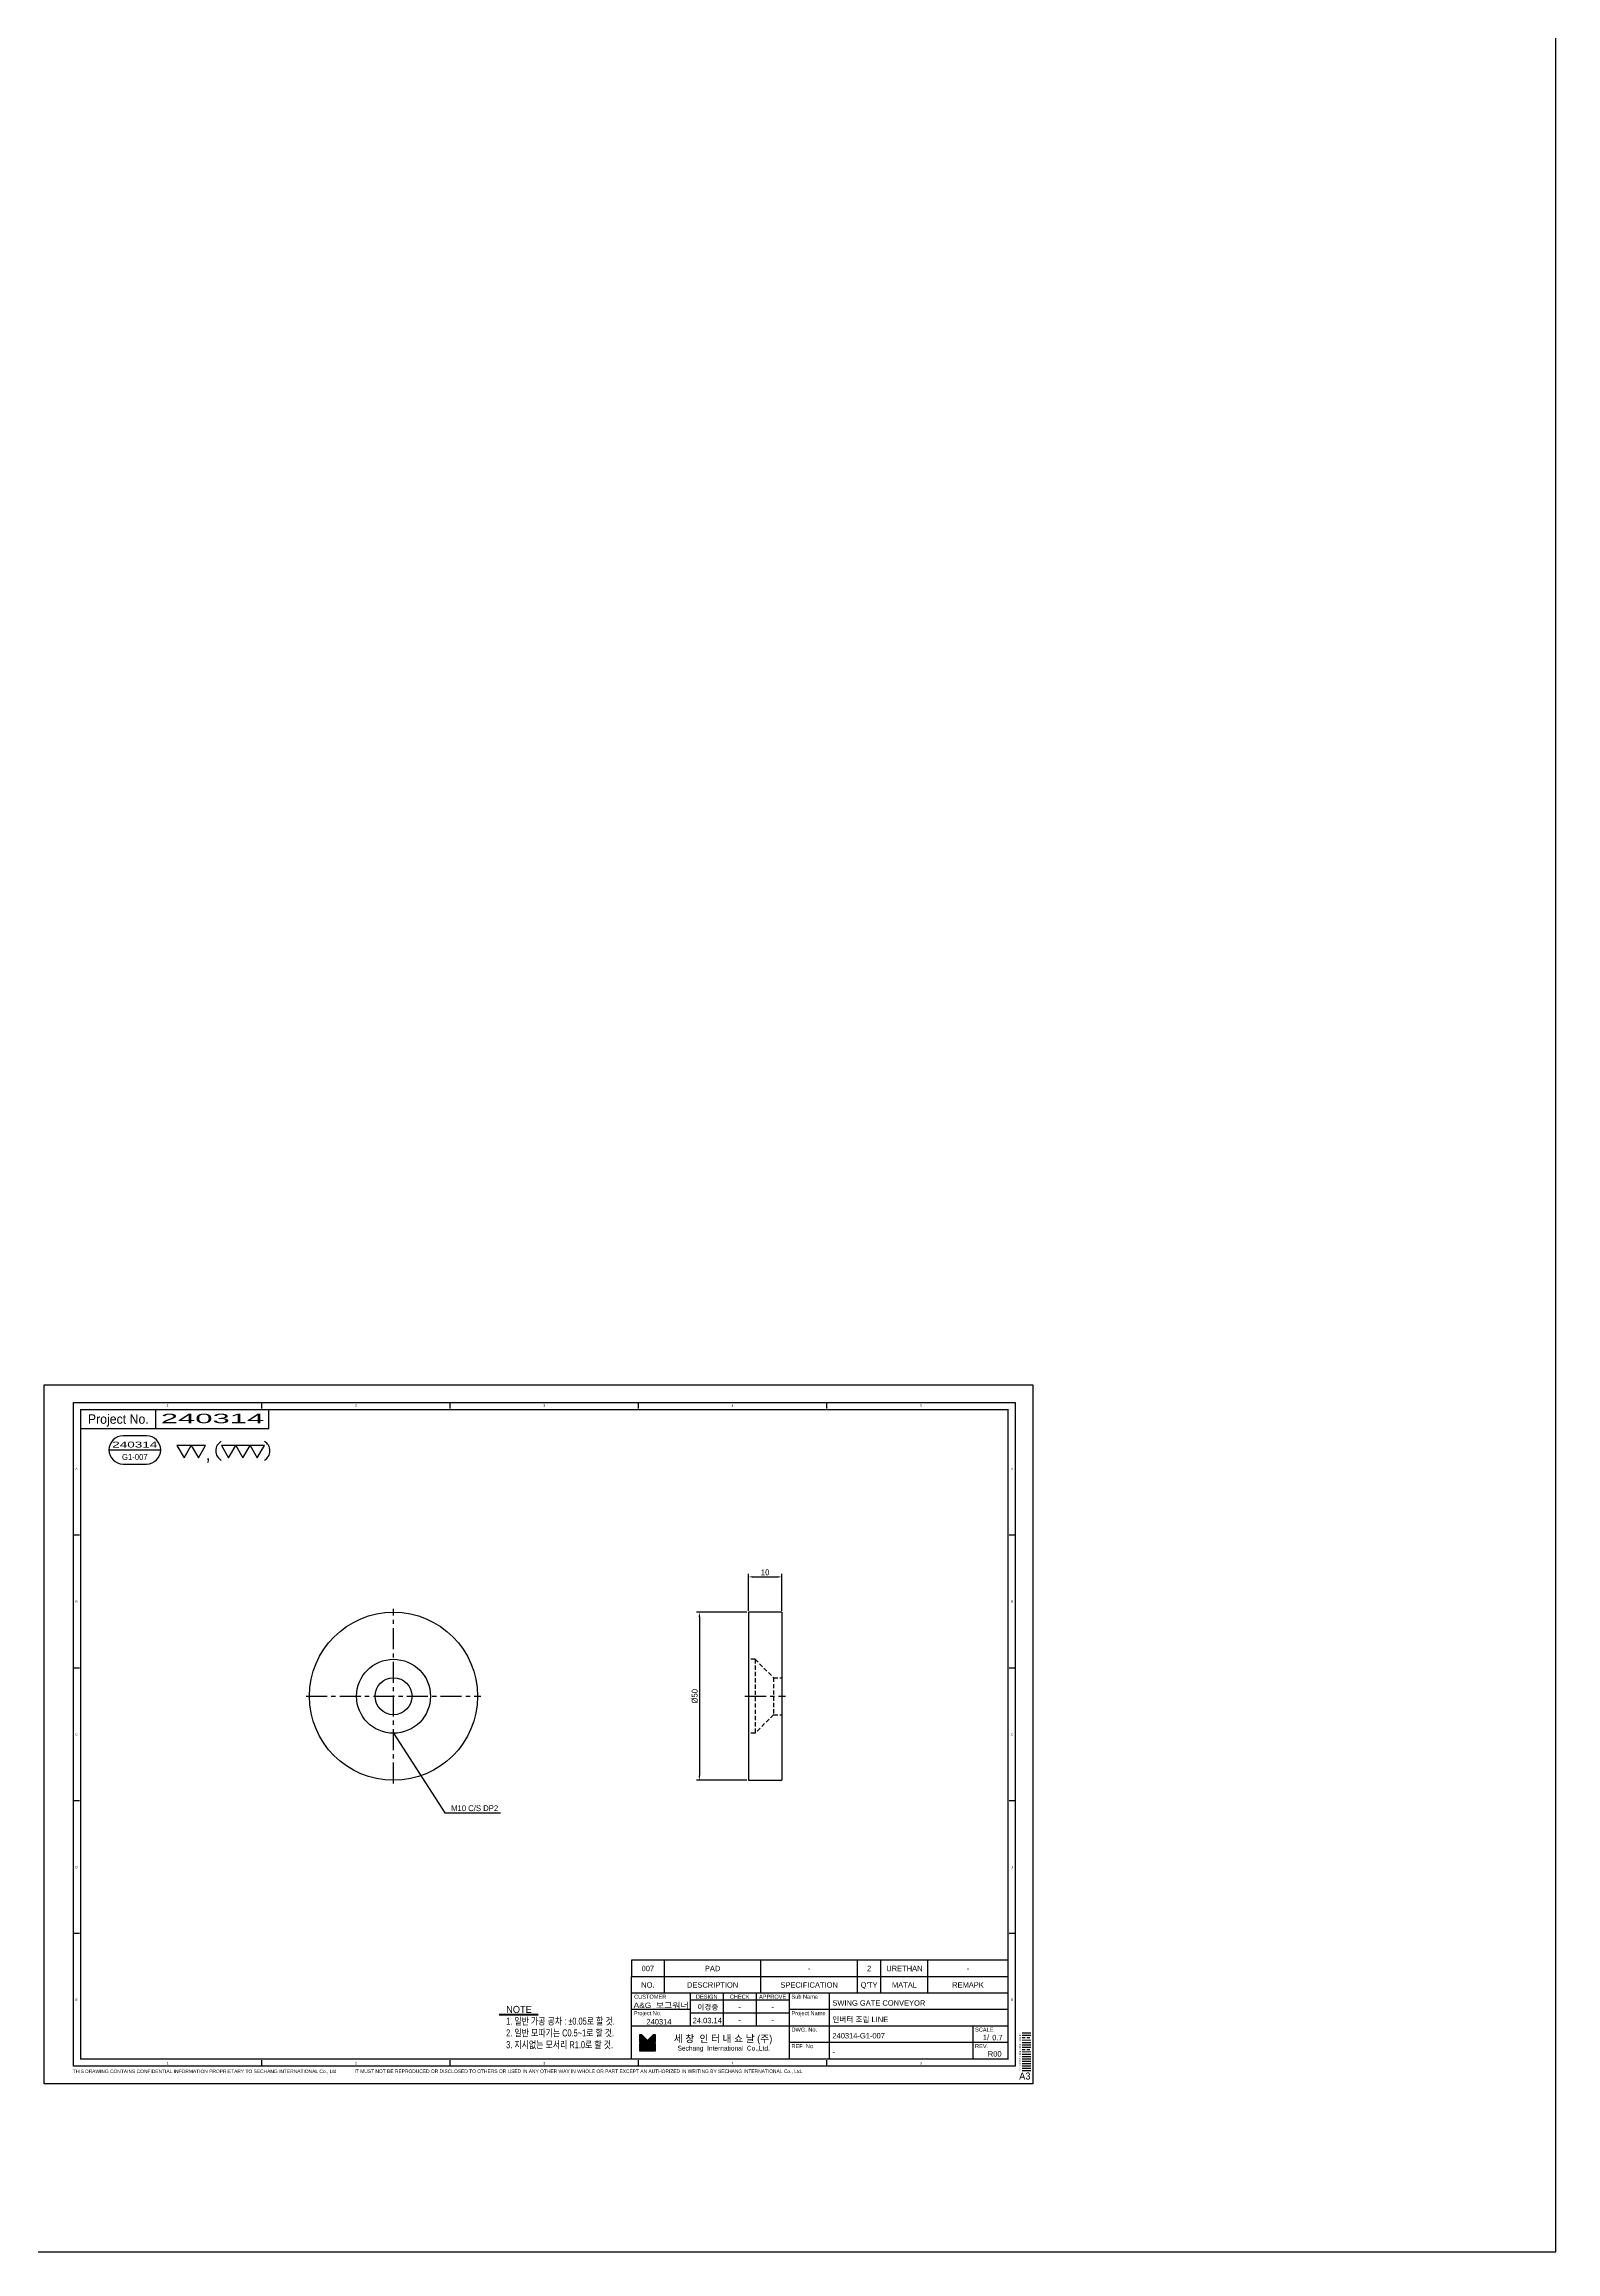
# Model space of a CAD drawing. Header units: inches. Extents: x 0 to 77285, y -118 to 40065.
# Drawn here: x 74357 to 74807, y 14172 to 14829 of the extents above; entities that cross this region are included whole.
import ezdxf
from ezdxf.enums import TextEntityAlignment as Align

# ---------------------------------------------------------------- set-up
doc = ezdxf.new("R2010")
doc.units = ezdxf.units.IN
doc.header["$LTSCALE"] = 5
doc.header["$MEASUREMENT"] = 0
for name, pattern in [('CENTER', [2, 1.25, -0.25, 0.25, -0.25]), ('HIDDEN', [0.375, 0.25, -0.125]), ('PHANTOM', [2.5, 1.25, -0.25, 0.25, -0.25, 0.25, -0.25])]:
    doc.linetypes.add(name, pattern=pattern)
for name, color, linetype in [('11', 1, 'CENTER'), ('22', 2, 'HIDDEN'), ('44', 4, 'Continuous'), ('55', 5, 'Continuous'), ('66', 6, 'PHANTOM'), ('77', 40, 'HIDDEN'), ('99', 181, 'Continuous'), ('A', 8, 'Continuous'), ('B', 123, 'Continuous'), ('D', 3, 'Continuous'), ('G', 231, 'Continuous'), ('T', 3, 'Continuous'), ('VV', 1, 'Continuous'), ('Y', 60, 'Continuous')]:
    doc.layers.add(name, color=color, linetype=linetype)
doc.layers.add('33', color=3, linetype='PHANTOM', lineweight=9)
doc.layers.add('88', color=35, linetype='Continuous', lineweight=5)
doc.styles.add('SCI', font='')
doc.styles.get('SCI').set_extended_font_data('Gulim')
doc.dimstyles.new('SCH', dxfattribs={"dimtxt": 2.5, "dimasz": 2, "dimexe": 1.25, "dimexo": 0.625, "dimtad": 1, "dimdec": 8, "dimtxsty": 'SCI', "dimcen": 2.5, "dimclrd": 4, "dimclre": 4, "dimclrt": 7, "dimadec": 8, "dimazin": 2, "dimtfac": 1, "dimtdec": 8, "dimtmove": 0, "dimatfit": 3, "dimfxl": 1, "dimarcsym": 0})

# ---------------------------------------------------------------- blocks, each defined once
blk = doc.blocks.new('A$C638d9a20')
for radius in [25, 11, 5.5]:
    blk.add_circle((0, 0), radius)
at = {"layer": '11'}
for p, q in [((0, -26), (0, 26)), ((-26, 0), (26, 0))]:
    blk.add_line(p, q, dxfattribs=at)
blk = doc.blocks.new('A$C38a42578')
for p, q in [((0, 25), (10, 25)), ((0, 25), (0, -25)), ((10, 25), (10, -25)), ((10, -25), (0, -25))]:
    blk.add_line(p, q)
at = {"layer": '11'}
blk.add_line((11, 0), (-1, 0), dxfattribs=at)
at = {"layer": '22'}
for p, q in [((8, 11), (2.5, 5.5)), ((8, 11), (8, -11)), ((8, 11), (10, 11)), ((2.5, 5.5), (0, 5.5)), ((2.5, 5.5), (2.5, -5.5)), ((2.5, -5.5), (0, -5.5)), ((2.5, -5.5), (8, -11)), ((8, -11), (10, -11))]:
    blk.add_line(p, q, dxfattribs=at)
blk = doc.blocks.new('J2')
for p, q in [((0, 2.25), (-2.6, 2.25)), ((-2.6, 2.25), (-1.3, 0)), ((-1.3, 0), (0, 2.25)), ((2.6, 2.25), (0, 2.25)), ((0, 2.25), (1.3, 0)), ((1.3, 0), (2.6, 2.25))]:
    blk.add_line(p, q)
blk = doc.blocks.new('J3')
for p, q in [((-3.9, 2.25), (-2.6, 0)), ((-1.3, 2.25), (-3.9, 2.25)), ((-2.6, 0), (-1.3, 2.25)), ((-1.3, 2.25), (0, 0)), ((1.3, 2.25), (-1.3, 2.25)), ((0, 0), (1.3, 2.25)), ((1.3, 2.25), (2.6, 0)), ((3.9, 2.25), (1.3, 2.25)), ((2.6, 0), (3.9, 2.25))]:
    blk.add_line(p, q)
blk = doc.blocks.new('A$C645fd8c3')
at = {"linetype": 'Continuous'}
h = blk.add_hatch(dxfattribs=at)
h.set_pattern_fill('ANSI31', color=5, scale=0.563055, style=0)
h.set_pattern_definition([(45, (-482.600826, -378.99261), (-0.04976753, 0.04976753), [])])
h.paths.add_polyline_path([(259.73, -279.27), (259.73, -276.17), (258.74, -276.17), (256.35, -278.56), (253.96, -276.17), (252.97, -276.17), (252.97, -279.27)])
h.paths.add_polyline_path([(252.97, -279.83), (252.97, -282.93), (259.73, -282.93), (259.73, -279.83)])
at = {"color": 2}
for p, q in [((12.5, -289.5), (12.5, -7.5)), ((12.5, -7.5), (412.5, -7.5)), ((92.5, -10), (92.5, -7.5)), ((172.5, -10), (172.5, -7.5)), ((252.5, -10), (252.5, -7.5)), ((332.5, -10), (332.5, -7.5)), ((412.5, -7.5), (412.5, -289.5)), ((15, -63.9), (12.5, -63.9)), ((412.5, -63.9), (410, -63.9)), ((15, -120.3), (12.5, -120.3)), ((412.5, -120.3), (410, -120.3)), ((15, -176.7), (12.5, -176.7)), ((412.5, -176.7), (410, -176.7)), ((15, -233.1), (12.5, -233.1)), ((412.5, -233.1), (410, -233.1)), ((412.5, -289.5), (12.5, -289.5)), ((92.5, -289.5), (92.5, -287)), ((172.5, -289.5), (172.5, -287)), ((252.5, -289.5), (252.5, -287)), ((332.5, -289.5), (332.5, -287))]:
    blk.add_line(p, q, dxfattribs=at)
at = {"color": 40}
for p, q in [((47.5, -18.5), (47.5, -10.5)), ((95.5, -18.5), (95.5, -10.5))]:
    blk.add_line(p, q, dxfattribs=at)
at = {"color": 7, "linetype": 'Continuous'}
blk.add_line((27.52, -27.62), (49.52, -27.62), dxfattribs=at)
for p, q in [((409.5, -244.5), (249.5, -244.5)), ((249.5, -244.5), (249.5, -251.5)), ((249.5, -286.5), (249.5, -251.5)), ((409.5, -251.5), (249.5, -251.5)), ((409.5, -258.5), (249.5, -258.5)), ((316.5, -261.5), (274.5, -261.5)), ((316.5, -258.5), (316.5, -286.5)), ((316.5, -267), (274.5, -267)), ((415.59, -275.4), (419.2, -275.4))]:
    blk.add_line(p, q)
at = {"color": 3}
for p, q in [((263.5, -251.5), (263.5, -244.5)), ((263.5, -258.5), (263.5, -251.5)), ((304.5, -251.5), (304.5, -244.5)), ((304.5, -258.5), (304.5, -251.5)), ((345.5, -251.5), (345.5, -244.5)), ((345.5, -258.5), (345.5, -251.5)), ((355.5, -251.5), (355.5, -244.5)), ((355.5, -258.5), (355.5, -251.5)), ((375.5, -251.5), (375.5, -244.5)), ((375.5, -258.5), (375.5, -251.5)), ((274.5, -258.5), (274.5, -272.5)), ((288.5, -258.5), (288.5, -272.5)), ((302.5, -258.5), (302.5, -272.5)), ((333.5, -258.5), (333.5, -286.5)), ((274.5, -265.5), (249.5, -265.5)), ((409.58, -265.5), (316.5, -265.5)), ((409.5, -272.5), (249.5, -272.5)), ((409.58, -279.5), (316.5, -279.5))]:
    blk.add_line(p, q, dxfattribs=at)
at = {"color": 5, "linetype": 'Continuous'}
for p, q in [((252.97, -276.17), (252.97, -279.27)), ((253.96, -276.17), (252.97, -276.17)), ((259.73, -279.27), (252.97, -279.27)), ((252.97, -279.83), (252.97, -282.93)), ((259.73, -279.83), (252.97, -279.83)), ((253.96, -276.17), (256.35, -278.56)), ((258.74, -276.17), (256.35, -278.56)), ((259.73, -276.17), (258.74, -276.17)), ((259.73, -279.27), (259.73, -276.17)), ((259.73, -282.93), (259.73, -279.83)), ((252.97, -282.93), (259.73, -282.93))]:
    blk.add_line(p, q, dxfattribs=at)
at = {"color": 40, "const_width": 0.5}
blk.add_lwpolyline([(15.5, -286.5), (15.5, -10.5), (409.5, -10.5), (409.5, -286.5)], close=True, dxfattribs=at)
at = {"color": 40}
blk.add_lwpolyline([(15.5, -18.5), (95.5, -18.5)], dxfattribs=at)
blk.add_lwpolyline([(33.52, -21.62, 1), (33.52, -33.62), (43.52, -33.62, 1), (43.52, -21.62)], format="xyb", close=True)
at = {"const_width": 0.257}
blk.add_lwpolyline([(193.31, -268.04), (209.91, -268.04)], dxfattribs=at)
at = {"color": 3}
blk.add_lwpolyline([(193.31, -267.35), (209.91, -267.35)], dxfattribs=at)
for centre, start, end in [((77.61, -27.99), 120, 240), ((91.22, -27.99), 300, 60)]:
    blk.add_arc(centre, 4.69, start, end)
at = {"layer": '11'}
blk.add_line((415.59, -276.4), (419.2, -276.4), dxfattribs=at)
at = {"layer": '22'}
blk.add_line((415.59, -277.4), (419.2, -277.4), dxfattribs=at)
at = {"layer": '33'}
blk.add_line((415.59, -278.4), (419.2, -278.4), dxfattribs=at)
at = {"layer": '44'}
blk.add_line((415.59, -279.4), (419.2, -279.4), dxfattribs=at)
at = {"layer": '55'}
blk.add_line((415.59, -280.4), (419.2, -280.4), dxfattribs=at)
at = {"layer": '66'}
blk.add_line((415.59, -281.4), (419.2, -281.4), dxfattribs=at)
at = {"layer": '77'}
blk.add_line((415.59, -282.4), (419.2, -282.4), dxfattribs=at)
at = {"layer": '88'}
blk.add_line((415.59, -283.4), (419.2, -283.4), dxfattribs=at)
at = {"layer": '99'}
blk.add_line((415.59, -284.4), (419.2, -284.4), dxfattribs=at)
at = {"layer": 'A'}
blk.add_line((415.59, -285.4), (419.2, -285.4), dxfattribs=at)
at = {"layer": 'B'}
blk.add_line((415.59, -286.4), (419.2, -286.4), dxfattribs=at)
at = {"layer": 'D'}
blk.add_line((415.59, -287.4), (419.2, -287.4), dxfattribs=at)
at = {"layer": 'Defpoints', "color": 1}
blk.add_lwpolyline([(0, -297), (0, 0), (420, 0), (420, -297)], close=True, dxfattribs=at)
at = {"layer": 'G'}
blk.add_line((415.59, -288.4), (419.2, -288.4), dxfattribs=at)
at = {"layer": 'T'}
for p, q in [((394.5, -272.5), (394.5, -286.5)), ((415.59, -289.4), (419.2, -289.4))]:
    blk.add_line(p, q, dxfattribs=at)
at = {"layer": 'VV'}
blk.add_line((415.59, -291.4), (419.2, -291.4), dxfattribs=at)
at = {"layer": 'Y'}
blk.add_line((415.59, -290.4), (419.2, -290.4), dxfattribs=at)
at = {"xscale": 2.34375, "yscale": 2.34375, "zscale": 2.34375}
for name, p in [('J2', (62.5, -31.03)), ('J3', (84.42, -31.03))]:
    blk.add_blockref(name, p, dxfattribs=at)
at = {"color": 2, "style": 'SCI'}
for s, p in [('1', (52.5, -8.75)), ('2', (132.5, -8.75)), ('3', (212.5, -8.75)), ('4', (292.5, -8.75)), ('5', (372.5, -8.75)), ('A', (13.75, -35.7)), ('A', (411.25, -35.7)), ('B', (13.75, -92.1)), ('B', (411.25, -92.1)), ('C', (13.75, -148.5)), ('C', (411.25, -148.5)), ('D', (13.75, -204.9)), ('D', (411.25, -204.9)), ('E', (13.75, -261.3)), ('E', (411.25, -261.3)), ('E', (411.25, -261.3)), ('1', (52.5, -288.25)), ('2', (132.5, -288.25)), ('3', (212.5, -288.25)), ('4', (292.5, -288.25)), ('5', (372.5, -288.25))]:
    blk.add_text(s, height=1, dxfattribs=at).set_placement(p, align=Align.MIDDLE_CENTER)
at = {"style": 'SCI'}
for s, height, p in [('Project No.', 4, (31.5, -14.5)), (',', 5.86, (69.61, -29.14)), ('NO.', 2.308, (256.5, -255)), ('DESCRIPTION', 2.3077, (284, -255)), ('DESIGN', 1.731, (281.5, -260)), ('CHECK', 1.731, (295.5, -260)), ('APPROVE', 1.731, (309.5, -260)), ('SPECIFICATION', 2.3077, (325, -255)), ("Q'TY", 2.308, (350.5, -255)), ('MATAL', 2.308, (365.5, -255)), ('REMAPK', 2.308, (392.5, -255)), ('이경중', 2.308, (282, -264.44)), ('-', 2.31, (295.5, -264.25)), ('-', 2.31, (309.5, -264.25)), ('세 창  인 터 내 쇼 날 (주)', 3.0296, (288.44, -277.82)), ('Sechang  International  Co.,Ltd.', 2.0198, (288.72, -281.87)), ('0', 0.6, (414.6, -275.37))]:
    blk.add_text(s, height=height, dxfattribs=at).set_placement(p, align=Align.MIDDLE_CENTER)
for s, height, p in [('CUSTOMER', 1.731, (250.65, -260)), ('Sub Name', 1.731, (317.5, -260)), ('Project No.', 1.7308, (250.5, -267)), ('Project Name', 1.7308, (317.5, -267)), ('DWG. No.', 1.731, (317.5, -274)), ('REF. No.', 1.731, (317.5, -281)), ('SCALE', 1.731, (395.5, -274)), ('REV.', 1.731, (395.5, -281))]:
    blk.add_text(s, height=height, dxfattribs=at).set_placement(p, align=Align.MIDDLE_LEFT)
at = {"color": 40, "style": 'SCI'}
for s, height, p in [('-', 2.31, (295.5, -269.75)), ('-', 2.31, (309.5, -269.75)), ('1/', 2.308, (400.15, -277.29))]:
    blk.add_text(s, height=height, dxfattribs=at).set_placement(p, align=Align.MIDDLE_CENTER)
at = {"color": 3, "linetype": 'Continuous', "style": 'SCI'}
for s, p in [('IT MUST NOT BE REPRODUCED OR DISCLOSED TO OTHERS OR USED IN ANY OTHER WAY IN WHOLE OR PART EXCEPT AN AUTHORIZED IN WRITING BY SECHANG INTERNATIONAL Co., Ltd.', (131.88, -292.43)), ('THIS DRAWING CONTAINS CONFIDENTIAL INFORMATION PROPRIETARY TO SECHANG INTERNATIONAL Co., Ltd  ', (12.11, -292.46))]:
    blk.add_text(s, height=1.5, dxfattribs=at).set_placement(p)
at = {"color": 2, "style": 'SCI'}
blk.add_text('A3', height=3, dxfattribs=at).set_placement((419.05, -296.11), align=Align.BOTTOM_RIGHT)
at = {"color": 40, "insert": (196.28, -263.89), "char_height": 3, "attachment_point": 1, "style": 'SCI'}
blk.add_mtext_dynamic_manual_height_columns('NOTE{\\W0.8;\\P1. 일반 가공 공차 : %%P0.05로 할 것.\\P2. 일반 모따기는 C0.5~1로 할 것.\\P3. 지시없는 모서리 R1.0로 할 것.}', width=205.982, gutter_width=1.29, heights=[0], dxfattribs=at)
at = {"layer": '11', "style": 'SCI'}
blk.add_text('11', height=0.6, dxfattribs=at).set_placement((414.6, -276.37), align=Align.MIDDLE_CENTER)
at = {"layer": '22', "style": 'SCI'}
blk.add_text('22', height=0.6, dxfattribs=at).set_placement((414.6, -277.37), align=Align.MIDDLE_CENTER)
at = {"layer": '33', "style": 'SCI'}
blk.add_text('33', height=0.6, dxfattribs=at).set_placement((414.6, -278.37), align=Align.MIDDLE_CENTER)
at = {"layer": '44', "style": 'SCI'}
blk.add_text('44', height=0.6, dxfattribs=at).set_placement((414.6, -279.37), align=Align.MIDDLE_CENTER)
at = {"layer": '55', "style": 'SCI'}
blk.add_text('55', height=0.6, dxfattribs=at).set_placement((414.6, -280.37), align=Align.MIDDLE_CENTER)
at = {"layer": '66', "style": 'SCI'}
blk.add_text('66', height=0.6, dxfattribs=at).set_placement((414.6, -281.37), align=Align.MIDDLE_CENTER)
at = {"layer": '77', "style": 'SCI'}
blk.add_text('77', height=0.6, dxfattribs=at).set_placement((414.6, -282.37), align=Align.MIDDLE_CENTER)
at = {"layer": '88', "style": 'SCI'}
blk.add_text('88', height=0.6, dxfattribs=at).set_placement((414.6, -283.37), align=Align.MIDDLE_CENTER)
at = {"layer": '99', "style": 'SCI'}
blk.add_text('99', height=0.6, dxfattribs=at).set_placement((414.6, -284.37), align=Align.MIDDLE_CENTER)
at = {"layer": 'A', "style": 'SCI'}
blk.add_text('A', height=0.6, dxfattribs=at).set_placement((414.6, -285.37), align=Align.MIDDLE_CENTER)
at = {"layer": 'B', "style": 'SCI'}
blk.add_text('B', height=0.6, dxfattribs=at).set_placement((414.6, -286.37), align=Align.MIDDLE_CENTER)
at = {"layer": 'D', "style": 'SCI'}
blk.add_text('D', height=0.6, dxfattribs=at).set_placement((414.6, -287.37), align=Align.MIDDLE_CENTER)
at = {"layer": 'G', "style": 'SCI'}
blk.add_text('G', height=0.6, dxfattribs=at).set_placement((414.6, -288.37), align=Align.MIDDLE_CENTER)
at = {"layer": 'T', "style": 'SCI'}
blk.add_text('T', height=0.6, dxfattribs=at).set_placement((414.6, -289.37), align=Align.MIDDLE_CENTER)
at = {"layer": 'VV', "style": 'SCI'}
blk.add_text('V', height=0.6, dxfattribs=at).set_placement((414.6, -291.37), align=Align.MIDDLE_CENTER)
at = {"layer": 'Y', "style": 'SCI'}
blk.add_text('Y', height=0.6, dxfattribs=at).set_placement((414.6, -290.37), align=Align.MIDDLE_CENTER)
blk = doc.blocks.new('*D1537')
at = {"color": 4, "lineweight": -2, "transparency": 16777216}
for p, q in [((74566.65, 14363.09), (74566.65, 14374.03)), ((74568.05, 14373.16), (74575.25, 14373.16)), ((74576.65, 14363.09), (74576.65, 14374.03))]:
    blk.add_line(p, q, dxfattribs=at)
at = {"color": 4, "transparency": 16777216}
for points in [[(74568.05, 14373.39), (74568.05, 14372.93), (74566.65, 14373.16)], [(74575.25, 14373.39), (74575.25, 14372.93), (74576.65, 14373.16)]]:
    blk.add_solid(points, dxfattribs=at)
at = {"layer": 'Defpoints', "color": 0, "transparency": 16777216}
for p in [(74576.65, 14373.16), (74566.65, 14362.65), (74576.65, 14362.65)]:
    blk.add_point(p, dxfattribs=at)
at = {"color": 7, "transparency": 16777216, "insert": (74571.65, 14374.5), "char_height": 1.75, "attachment_point": 5, "style": 'SCI'}
blk.add_mtext('10', dxfattribs=at)
blk = doc.blocks.new('*D1538')
at = {"color": 4, "lineweight": -2, "transparency": 16777216}
for p, q in [((74566.22, 14362.65), (74551.2, 14362.65)), ((74552.08, 14361.25), (74552.08, 14314.05)), ((74566.22, 14312.65), (74551.2, 14312.65))]:
    blk.add_line(p, q, dxfattribs=at)
at = {"color": 4, "transparency": 16777216}
for points in [[(74551.84, 14361.25), (74552.31, 14361.25), (74552.08, 14362.65)], [(74551.84, 14314.05), (74552.31, 14314.05), (74552.08, 14312.65)]]:
    blk.add_solid(points, dxfattribs=at)
at = {"layer": 'Defpoints', "color": 0, "transparency": 16777216}
for p in [(74566.65, 14362.65), (74552.08, 14312.65), (74566.65, 14312.65)]:
    blk.add_point(p, dxfattribs=at)
at = {"color": 7, "transparency": 16777216, "insert": (74550.7, 14337.65), "char_height": 1.75, "attachment_point": 5, "rotation": 90, "style": 'SCI'}
blk.add_mtext('%%C50', dxfattribs=at)

msp = doc.modelspace()

# ---------------------------------------------------------------- linework, layer by layer
msp.add_lwpolyline([(71242.24907534, 14172.36122668), (74806.80795919, 14172.36122668), (74806.80795919, 16728.32370971), (71242.24907534, 16728.32370971)], close=True)

# ---------------------------------------------------------------- block references
at = {"color": 3, "xscale": 0.7, "yscale": 0.7, "zscale": 0.7}
msp.add_blockref('A$C645fd8c3', (74357.22058855, 14430.26122668), dxfattribs=at)
msp.add_blockref('A$C638d9a20', (74461.1231875, 14337.64926762))
at = {"xscale": -1}
msp.add_blockref('A$C38a42578', (74576.65294097, 14337.64926762), dxfattribs=at)

# ---------------------------------------------------------------- texts
at = {"style": 'SCI'}
for height, width, p, p2 in [(2.8, 2.339307, (74391.90740689, 14418.88585506), (74422.67786195, 14418.88585506)), (1.75, 1.63101, (74377.4668092, 14411.64739855), (74390.87540703, 14411.64739855))]:
    msp.add_text('240314', height=height, dxfattribs=dict(at, width=width)).set_placement(p, p2, align=Align.FIT)
for s, height, p in [('G1-007', 1.75, (74384.18730205, 14408.82765921)), ('007', 1.615384615, (74536.77058855, 14256.66122668)), ('PAD', 1.615384615, (74556.02058855, 14256.66123246)), ('-', 1.61538462, (74584.72058855, 14256.66122668)), ('2', 1.61538462, (74602.57058855, 14256.66122668)), ('URETHAN', 1.615384615, (74613.07058855, 14256.66122668)), ('-', 1.61538462, (74631.97058855, 14256.66122668))]:
    msp.add_text(s, height=height, dxfattribs=at).set_placement(p, align=Align.MIDDLE_CENTER)
at = {"color": 40, "style": 'SCI', "width": 1.12551}
msp.add_text('A&G_보그워너', height=1.615384615, dxfattribs=at).set_placement((74532.54083721, 14244.89816284), (74548.90885807, 14244.89816284), align=Align.FIT)
at = {"color": 40, "style": 'SCI'}
for s, height, p in [('SWING GATE CONVEYOR', 1.6153846154, (74591.64759287, 14246.40353437)), ('인버터 조립 LINE', 1.6153846154, (74591.64759287, 14241.50353437)), ('240314-G1-007', 1.6153846154, (74591.64759287, 14236.65738053)), ('0.7', 1.615384615, (74639.17401294, 14236.10545745)), ('-', 1.61538462, (74591.64759287, 14231.81122668))]:
    msp.add_text(s, height=height, dxfattribs=at).set_placement(p, align=Align.MIDDLE_LEFT)
for s, p in [('240314', (74540.06748769, 14240.81699591)), ('24.03.14', (74554.44062911, 14241.18045745)), ('R00', (74639.91289625, 14231.25930361))]:
    msp.add_text(s, height=1.615384615, dxfattribs=at).set_placement(p, align=Align.MIDDLE_CENTER)
at = {"color": 7, "insert": (74478.24989269, 14303.44658034), "char_height": 1.75, "attachment_point": 7, "style": 'SCI'}
msp.add_mtext('M10 C/S DP2', dxfattribs=at)

# ---------------------------------------------------------------- dimensions: what is measured, and where the dimension line sits
dim = msp.add_linear_dim(base=(74576.6529409652, 14373.1589600848), p1=(74566.6529409652, 14362.6492676238), p2=(74576.6529409652, 14362.6492676238), dimstyle='SCH', override={"dimscale": 0.7})
dim.commit()
dim.dimension.update_dxf_attribs({"geometry": '*D1537', "text_midpoint": (74571.6529409652, 14374.4959274617)})
dim = msp.add_linear_dim(base=(74552.076425942, 14312.6492676238), p1=(74566.6529409652, 14362.6492676238), p2=(74566.6529409652, 14312.6492676238), angle=90, text='%%C<>', dimstyle='SCH', override={"dimscale": 0.7})
dim.commit()
dim.dimension.update_dxf_attribs({"geometry": '*D1538', "text_midpoint": (74550.6975144906, 14337.6492676238)})

# ---------------------------------------------------------------- leaders
at = {"annotation_type": 0, "has_hookline": 1, "hookline_direction": 0, "text_width": 14.7340213}
msp.add_leader([(74461.1231875, 14326.64926762), (74476.41239269, 14303.00908034), (74477.81239269, 14303.00908034)], dimstyle='SCH', override={"dimscale": 0.7, "dimgap": 0.625, "dimtad": 1}, dxfattribs=at)

doc.saveas('drawing.dxf')
